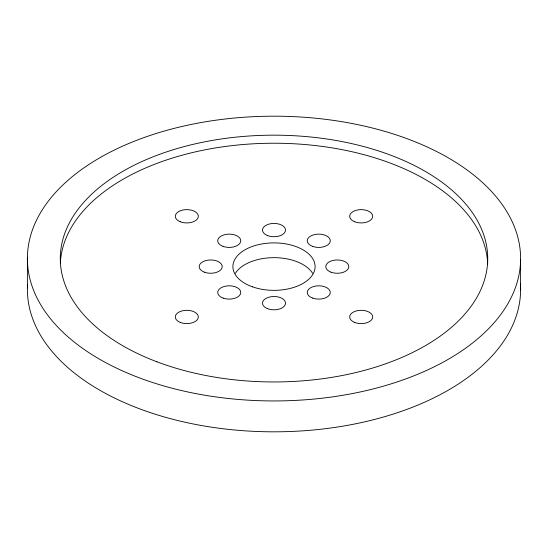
<?xml version="1.0" encoding="UTF-8"?>
<svg xmlns="http://www.w3.org/2000/svg" width="548" height="548" viewBox="0 0 548 548"><rect width="100%" height="100%" fill="white"/><g stroke="black" fill="none" stroke-linecap="round" stroke-linejoin="round"><path stroke-width="0.82" d="M520.6 259.656A246.607 142.377 0 0 1 149.063 381.319A246.607 142.377 0 0 1 152.337 134.719A246.607 142.377 0 0 1 520.6 259.656L520.6 290.529M27.4 257.471L27.4 288.344M235.332 273.342A41.1 23.728 0 0 1 274 257.656A41.1 23.728 0 0 1 312.668 273.342M520.429 284.022A246.607 142.377 0 0 1 274.226 431.817A246.607 142.377 0 0 1 27.558 284.282M60.342 263.581A213.727 123.396 0 0 1 274.555 143.227A213.727 123.396 0 0 1 487.686 264.225M252.34 286.782A41.1 23.728 0 0 0 315.079 267.362A41.1 23.728 0 0 0 254.58 245.703A41.1 23.728 0 0 0 252.34 286.782M223.18 246.422A11.508 6.644 0 0 0 240.743 240.983A11.508 6.644 0 0 0 223.803 234.921A11.508 6.644 0 0 0 223.18 246.422M204.336 272.151A11.508 6.644 0 0 0 222.187 267.034A11.508 6.644 0 0 0 205.589 260.663A11.508 6.644 0 0 0 204.336 272.151M223.18 298.105A11.508 6.644 0 0 0 240.743 292.666A11.508 6.644 0 0 0 223.803 286.604A11.508 6.644 0 0 0 223.18 298.105M267.63 308.695A11.508 6.644 0 0 0 285.487 303.578A11.508 6.644 0 0 0 268.883 297.208A11.508 6.644 0 0 0 267.63 308.695M312.696 298.105A11.508 6.644 0 0 0 330.259 292.666A11.508 6.644 0 0 0 313.319 286.604A11.508 6.644 0 0 0 312.696 298.105M330.93 272.151A11.508 6.644 0 0 0 348.781 267.034A11.508 6.644 0 0 0 332.177 260.663A11.508 6.644 0 0 0 330.93 272.151M312.696 246.422A11.508 6.644 0 0 0 330.259 240.983A11.508 6.644 0 0 0 313.319 234.921A11.508 6.644 0 0 0 312.696 246.422M267.63 235.606A11.508 6.644 0 0 0 285.487 230.489A11.508 6.644 0 0 0 268.883 224.125A11.508 6.644 0 0 0 267.63 235.606M354.638 221.741A11.508 6.644 0 0 0 372.661 216.823A11.508 6.644 0 0 0 356.269 210.274A11.508 6.644 0 0 0 354.638 221.741M354.638 322.416A11.508 6.644 0 0 0 372.661 317.498A11.508 6.644 0 0 0 356.269 310.949A11.508 6.644 0 0 0 354.638 322.416M180.258 221.741A11.508 6.644 0 0 0 198.28 216.823A11.508 6.644 0 0 0 181.895 210.274A11.508 6.644 0 0 0 180.258 221.741M180.258 322.416A11.508 6.644 0 0 0 198.28 317.498A11.508 6.644 0 0 0 181.895 310.949A11.508 6.644 0 0 0 180.258 322.416M156.94 361.803A213.727 123.396 0 0 0 487.391 265.472A213.727 123.396 0 0 0 177.668 148.412A213.727 123.396 0 0 0 156.94 361.803"/></g></svg>
